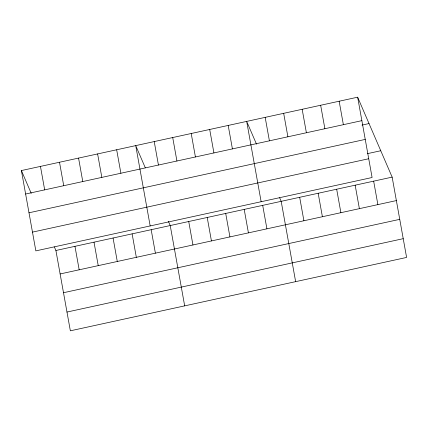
<?xml version="1.0" encoding="UTF-8"?>
<svg xmlns="http://www.w3.org/2000/svg" width="428" height="428" viewBox="0 0 428 428"><rect width="100%" height="100%" fill="white"/><g stroke="black" fill="none" stroke-linecap="round" stroke-linejoin="round"><path stroke-width="0.64" d="M357.648 97.188L372.098 177.508L35.85 250.878L21.4 170.563L357.648 97.188L392.15 177.122L406.6 257.437L70.353 330.812L55.902 250.492L54.351 246.897M25.621 194.023L361.869 120.648M362.018 125.099L369.032 123.564M28.997 212.786L365.245 139.41M367.368 153.663L380.765 150.742M32.475 232.12L368.722 158.745M55.902 250.492L392.15 177.122M60.123 273.957L396.371 200.582M63.499 292.72L399.747 219.345M66.977 312.049L403.224 238.674M256.516 144.183L246.683 121.402L261.139 201.716M279.634 197.736L281.185 201.331L295.641 281.651M145.301 167.797L135.724 145.616L150.174 225.931M168.413 221.351L170.226 225.545L184.677 305.865M21.4 170.563L31.233 193.344M373.655 181.156L377.876 204.616M355.16 185.19L359.381 208.65M339.153 101.222L343.374 124.687M336.67 189.224L340.891 212.689M320.658 105.261L324.879 128.721M318.175 193.263L322.396 216.723M302.168 109.295L306.389 132.755M299.68 197.297L303.901 220.757M283.673 113.329L287.894 136.794M265.178 117.368L269.399 140.828M262.696 205.37L266.917 228.83M244.201 209.404L248.422 232.864M228.194 125.436L232.415 148.901M225.706 213.438L229.927 236.903M209.699 129.475L213.92 152.935M207.211 217.478L211.437 240.937M191.204 133.509L195.425 156.969M188.721 221.511L192.942 244.971M172.709 137.543L176.93 161.008M154.219 141.582L158.44 165.042M151.175 229.708L155.396 253.167M132.118 233.865L136.339 257.324M116.667 149.773L120.889 173.233M113.067 238.022L117.288 261.481M97.616 153.93L101.837 177.395M94.01 242.178L98.231 265.638M78.559 158.093L82.781 181.552M74.959 246.335L79.18 269.8M59.508 162.249L63.729 185.709M40.451 166.406L44.678 189.866"/></g></svg>
